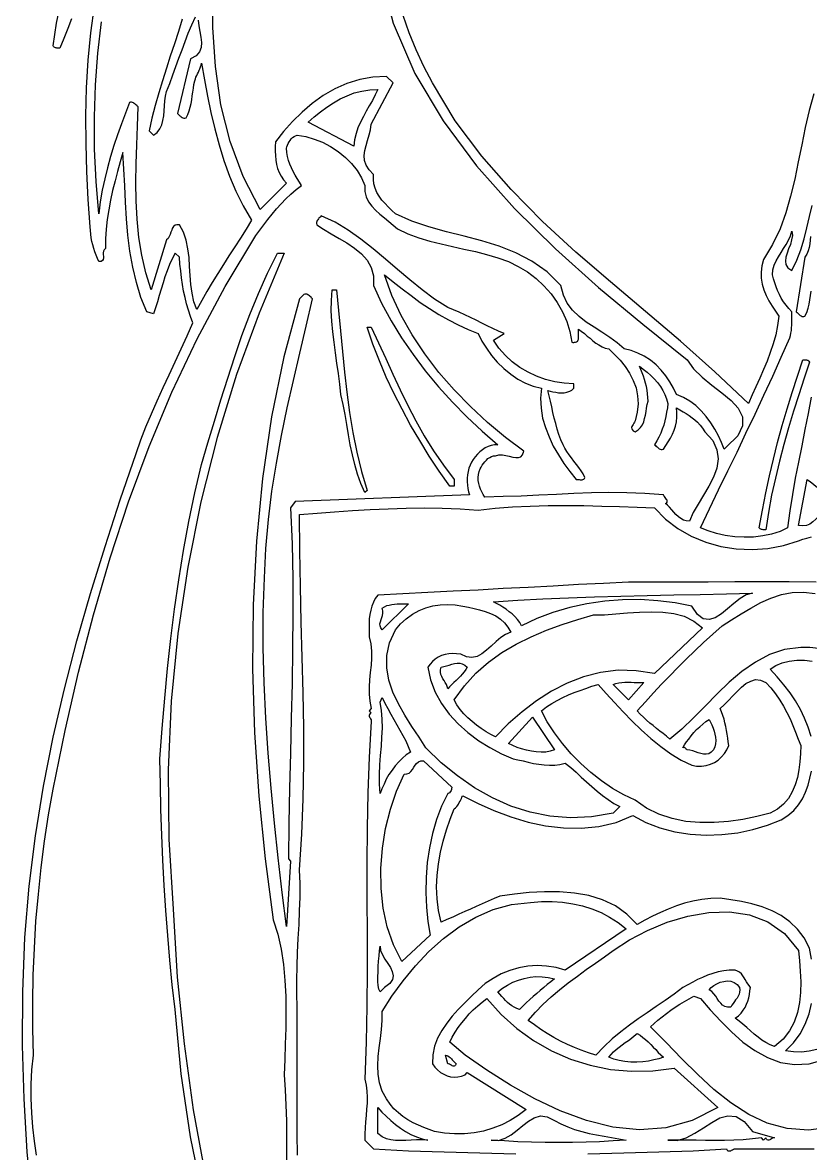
# Model space of a CAD drawing. Extents: x 0.1 to 15, y 0.1 to 19.2.
# Drawn here: x 0.1 to 5.05, y 8.44 to 15.54 of the extents above; entities that cross this region are included whole.
import ezdxf

# ---------------------------------------------------------------- set-up
doc = ezdxf.new("R2010")
doc.units = 0
doc.layers.add('1', color=7, linetype='Continuous')

msp = doc.modelspace()

# ---------------------------------------------------------------- linework, layer by layer
for points in [[(0.155, 8.119), (0.124, 8.447), (0.104, 8.779), (0.095, 9.114), (0.096, 9.452), (0.109, 9.794), (0.136, 10.116), (0.176, 10.433), (0.226, 10.744), (0.288, 11.053), (0.358, 11.357), (0.436, 11.657), (0.522, 11.955), (0.613, 12.25), (0.708, 12.543), (0.808, 12.835), (0.838, 12.92), (0.87, 13.003), (0.905, 13.085), (0.941, 13.167), (0.979, 13.249), (1.017, 13.33), (1.054, 13.411), (1.092, 13.493), (1.129, 13.575), (1.164, 13.657), (1.15, 13.696), (1.137, 13.735), (1.126, 13.775), (1.116, 13.815), (1.107, 13.856), (1.1, 13.898), (1.094, 13.94), (1.089, 13.982), (1.084, 14.024), (1.082, 14.068), (1.054, 14.095), (1.035, 14.059), (1.018, 14.022), (1.004, 13.984), (0.99, 13.946), (0.978, 13.907), (0.966, 13.868), (0.954, 13.828), (0.943, 13.789), (0.93, 13.75), (0.917, 13.712), (0.876, 13.726), (0.839, 13.816), (0.81, 13.91), (0.787, 14.007), (0.77, 14.107), (0.757, 14.208), (0.749, 14.31), (0.742, 14.414), (0.737, 14.517), (0.732, 14.622), (0.726, 14.726), (0.708, 14.667), (0.691, 14.608), (0.676, 14.548), (0.661, 14.488), (0.648, 14.428), (0.636, 14.367), (0.627, 14.305), (0.62, 14.244), (0.617, 14.184), (0.616, 14.123), (0.608, 14.116), (0.604, 14.107), (0.602, 14.096), (0.602, 14.085), (0.603, 14.074), (0.603, 14.064), (0.601, 14.054), (0.597, 14.047), (0.589, 14.042), (0.575, 14.041), (0.565, 14.061), (0.557, 14.082), (0.549, 14.102), (0.542, 14.124), (0.536, 14.146), (0.531, 14.168), (0.527, 14.19), (0.524, 14.214), (0.522, 14.237), (0.52, 14.26), (0.508, 14.432), (0.499, 14.607), (0.494, 14.781), (0.493, 14.958), (0.497, 15.132), (0.507, 15.307), (0.523, 15.478), (0.547, 15.647)], [(0.402, 15.567), (0.379, 15.505), (0.354, 15.444), (0.328, 15.383), (0.322, 15.383), (0.316, 15.383), (0.311, 15.383), (0.305, 15.384), (0.301, 15.385), (0.297, 15.386), (0.293, 15.389), (0.29, 15.392), (0.287, 15.397), (0.297, 15.469), (0.309, 15.539), (0.323, 15.608)], [(1.23, 8.153), (1.151, 8.541), (1.092, 8.937), (1.054, 9.342), (1.036, 9.496), (1.021, 9.651), (1.007, 9.807), (0.995, 9.964), (0.985, 10.12), (0.976, 10.279), (0.97, 10.437), (0.964, 10.597), (0.961, 10.756), (0.958, 10.917), (0.972, 11.107), (0.988, 11.297), (1.006, 11.485), (1.027, 11.672), (1.05, 11.857), (1.077, 12.042), (1.107, 12.226), (1.14, 12.408), (1.178, 12.588), (1.219, 12.767), (1.26, 12.902), (1.301, 13.038), (1.342, 13.173), (1.384, 13.309), (1.428, 13.444), (1.474, 13.577), (1.523, 13.709), (1.577, 13.84), (1.635, 13.969), (1.698, 14.095), (1.739, 14.095)], [(1.739, 14.095), (1.581, 13.718), (1.44, 13.332), (1.319, 12.936), (1.215, 12.532), (1.133, 12.121), (1.071, 11.703), (1.029, 11.278), (1.01, 10.848), (1.014, 10.412), (1.041, 9.972), (1.067, 9.545), (1.11, 9.125), (1.168, 8.71), (1.243, 8.303)], [(2.068, 13.863), (2.081, 13.733), (2.093, 13.605), (2.105, 13.476), (2.119, 13.347), (2.133, 13.22), (2.15, 13.093), (2.171, 12.968), (2.196, 12.844), (2.225, 12.722), (2.26, 12.602), (2.246, 12.589), (2.221, 12.646), (2.2, 12.705), (2.183, 12.766), (2.168, 12.827), (2.155, 12.89), (2.144, 12.953), (2.133, 13.017), (2.122, 13.08), (2.109, 13.142), (2.095, 13.205), (2.089, 13.271), (2.081, 13.337), (2.071, 13.402), (2.062, 13.468), (2.053, 13.534), (2.045, 13.6), (2.039, 13.666), (2.035, 13.731), (2.036, 13.797), (2.041, 13.863), (2.068, 13.863)], [(2.287, 13.63), (2.333, 13.531), (2.378, 13.432), (2.422, 13.333), (2.469, 13.235), (2.517, 13.137), (2.567, 13.041), (2.62, 12.946), (2.678, 12.852), (2.74, 12.761), (2.808, 12.671), (2.808, 12.63), (2.78, 12.63), (2.714, 12.724), (2.651, 12.819), (2.591, 12.916), (2.534, 13.013), (2.48, 13.113), (2.428, 13.214), (2.381, 13.315), (2.338, 13.418), (2.297, 13.523), (2.26, 13.63), (2.287, 13.63)], [(5.041, 13.41), (5.007, 13.308), (4.974, 13.204), (4.941, 13.101), (4.91, 12.997), (4.88, 12.892), (4.852, 12.787), (4.827, 12.681), (4.803, 12.574), (4.784, 12.465), (4.767, 12.356), (4.761, 12.356), (4.755, 12.356), (4.75, 12.356), (4.744, 12.357), (4.739, 12.357), (4.735, 12.359), (4.732, 12.362), (4.728, 12.365), (4.726, 12.369), (4.745, 12.478), (4.766, 12.587), (4.79, 12.694), (4.815, 12.8), (4.841, 12.905), (4.87, 13.011), (4.9, 13.115), (4.932, 13.219), (4.965, 13.321), (5, 13.424), (5.005, 13.424), (5.011, 13.424), (5.017, 13.424), (5.023, 13.423), (5.027, 13.422), (5.031, 13.421), (5.035, 13.418), (5.038, 13.415), (5.041, 13.41)]]:
    msp.add_lwpolyline(points)
at = {"layer": '1'}
for points in [[(2.336, 15.876), (2.425, 15.54), (2.561, 15.224), (2.738, 14.925), (2.948, 14.642), (3.186, 14.375), (3.444, 14.121), (3.716, 13.879), (3.994, 13.647), (4.273, 13.424), (4.313, 13.367), (4.367, 13.315), (4.428, 13.265), (4.491, 13.216), (4.548, 13.168), (4.594, 13.119), (4.62, 13.066), (4.621, 13.009), (4.59, 12.946), (4.52, 12.876), (4.506, 12.863), (4.488, 12.904), (4.469, 12.946), (4.446, 12.987), (4.421, 13.028), (4.392, 13.067), (4.361, 13.104), (4.327, 13.136), (4.29, 13.165), (4.249, 13.188), (4.205, 13.205), (4.186, 13.246), (4.164, 13.286), (4.138, 13.324), (4.108, 13.359), (4.077, 13.392), (4.041, 13.421), (4.003, 13.446), (3.963, 13.466), (3.921, 13.482), (3.876, 13.493), (3.833, 13.53), (3.786, 13.565), (3.737, 13.597), (3.687, 13.629), (3.638, 13.661), (3.593, 13.696), (3.552, 13.736), (3.518, 13.779), (3.494, 13.831), (3.479, 13.89), (3.392, 13.976), (3.297, 14.044), (3.196, 14.097), (3.09, 14.138), (2.982, 14.172), (2.871, 14.201), (2.76, 14.228), (2.649, 14.259), (2.541, 14.296), (2.438, 14.342), (2.416, 14.363), (2.393, 14.385), (2.373, 14.406), (2.354, 14.428), (2.337, 14.452), (2.322, 14.476), (2.311, 14.502), (2.303, 14.529), (2.3, 14.558), (2.301, 14.589), (2.273, 14.617), (2.255, 14.647), (2.245, 14.677), (2.243, 14.708), (2.247, 14.739), (2.254, 14.771), (2.263, 14.803), (2.273, 14.837), (2.281, 14.87), (2.287, 14.904), (2.424, 15.164), (2.383, 15.205), (2.297, 15.201), (2.214, 15.185), (2.134, 15.16), (2.058, 15.126), (1.985, 15.084), (1.916, 15.035), (1.852, 14.981), (1.791, 14.922), (1.736, 14.859), (1.684, 14.794), (1.683, 14.764), (1.683, 14.736), (1.684, 14.707), (1.687, 14.679), (1.691, 14.652), (1.698, 14.626), (1.708, 14.601), (1.72, 14.577), (1.735, 14.555), (1.753, 14.534), (1.589, 14.369), (1.481, 14.575), (1.399, 14.795), (1.342, 15.026), (1.307, 15.267), (1.291, 15.512), (1.292, 15.761)], [(1.099, 15.565), (1.074, 15.488), (1.049, 15.41), (1.023, 15.333), (0.999, 15.256), (0.974, 15.178), (0.951, 15.101), (0.928, 15.022), (0.908, 14.943), (0.89, 14.863), (0.917, 14.835), (0.94, 14.853), (0.958, 14.875), (0.97, 14.901), (0.977, 14.928), (0.982, 14.958), (0.984, 14.988), (0.987, 15.02), (0.989, 15.051), (0.993, 15.081), (1, 15.109), (1.02, 15.161), (1.039, 15.214), (1.059, 15.267), (1.077, 15.319), (1.097, 15.372), (1.117, 15.424), (1.136, 15.476), (1.158, 15.528), (1.181, 15.579)], [(5.068, 15.095), (5.039, 14.99), (5.015, 14.883), (4.993, 14.775), (4.971, 14.667), (4.949, 14.559), (4.923, 14.452), (4.892, 14.348), (4.856, 14.246), (4.809, 14.148), (4.753, 14.054), (4.742, 14.014), (4.737, 13.975), (4.738, 13.937), (4.744, 13.899), (4.755, 13.863), (4.769, 13.828), (4.786, 13.794), (4.806, 13.761), (4.827, 13.729), (4.849, 13.698), (4.841, 13.639), (4.829, 13.581), (4.814, 13.524), (4.795, 13.47), (4.775, 13.415), (4.753, 13.362), (4.729, 13.309), (4.705, 13.255), (4.681, 13.203), (4.657, 13.15), (4.447, 13.348), (4.23, 13.54), (4.01, 13.727), (3.79, 13.913), (3.573, 14.101), (3.364, 14.294), (3.166, 14.494), (2.982, 14.703), (2.815, 14.926), (2.671, 15.164), (2.617, 15.267), (2.569, 15.371), (2.525, 15.478), (2.488, 15.587)], [(1.198, 15.559), (1.203, 15.523), (1.21, 15.487), (1.216, 15.452), (1.22, 15.418), (1.217, 15.387), (1.207, 15.359), (1.185, 15.334), (1.15, 15.315), (1.068, 14.972), (1.073, 14.968), (1.077, 14.963), (1.083, 14.958), (1.087, 14.954), (1.092, 14.95), (1.097, 14.946), (1.103, 14.944), (1.109, 14.943), (1.115, 14.943), (1.123, 14.945), (1.133, 14.966), (1.142, 14.988), (1.148, 15.011), (1.154, 15.035), (1.158, 15.058), (1.161, 15.082), (1.165, 15.106), (1.169, 15.13), (1.172, 15.154), (1.178, 15.178), (1.181, 15.189), (1.184, 15.2), (1.19, 15.211), (1.195, 15.221), (1.2, 15.232), (1.205, 15.243), (1.209, 15.253), (1.214, 15.264), (1.217, 15.275), (1.219, 15.287), (1.238, 15.184), (1.258, 15.08), (1.279, 14.977), (1.303, 14.875), (1.33, 14.774), (1.36, 14.676), (1.395, 14.578), (1.435, 14.483), (1.481, 14.391), (1.534, 14.301), (1.5, 14.245), (1.464, 14.189), (1.428, 14.133), (1.392, 14.078), (1.357, 14.023), (1.322, 13.966), (1.287, 13.91), (1.254, 13.854), (1.222, 13.797), (1.191, 13.739), (1.172, 13.789), (1.16, 13.842), (1.152, 13.897), (1.148, 13.953), (1.144, 14.01), (1.141, 14.066), (1.134, 14.121), (1.124, 14.175), (1.107, 14.226), (1.082, 14.273), (1.065, 14.273), (1.053, 14.269), (1.043, 14.261), (1.036, 14.25), (1.032, 14.238), (1.027, 14.225), (1.023, 14.212), (1.017, 14.198), (1.01, 14.187), (1, 14.178), (0.904, 13.863), (0.869, 13.971), (0.844, 14.081), (0.826, 14.193), (0.815, 14.307), (0.809, 14.422), (0.807, 14.538), (0.809, 14.655), (0.812, 14.774), (0.817, 14.893), (0.821, 15.013), (0.816, 15.017), (0.812, 15.023), (0.807, 15.027), (0.803, 15.031), (0.797, 15.035), (0.792, 15.039), (0.786, 15.041), (0.78, 15.042), (0.774, 15.042), (0.767, 15.041), (0.741, 14.973), (0.716, 14.906), (0.692, 14.838), (0.669, 14.77), (0.648, 14.701), (0.628, 14.631), (0.611, 14.561), (0.595, 14.489), (0.583, 14.416), (0.575, 14.342), (0.558, 14.545), (0.547, 14.748), (0.547, 14.95), (0.553, 15.152), (0.567, 15.351), (0.59, 15.548)], [(2.328, 15.123), (2.312, 15.088), (2.294, 15.053), (2.274, 15.019), (2.255, 14.986), (2.237, 14.952), (2.219, 14.917), (2.203, 14.881), (2.191, 14.845), (2.182, 14.807), (2.178, 14.767), (1.89, 14.917), (1.928, 14.951), (1.968, 14.982), (2.008, 15.011), (2.049, 15.039), (2.091, 15.063), (2.135, 15.083), (2.18, 15.101), (2.227, 15.113), (2.277, 15.12), (2.328, 15.123)], [(0.182, 8.426), (0.17, 8.514), (0.16, 8.602), (0.154, 8.692), (0.149, 8.782), (0.149, 8.872), (0.154, 8.963), (0.164, 9.054), (0.16, 9.22), (0.159, 9.388), (0.162, 9.557), (0.169, 9.726), (0.179, 9.896), (0.194, 10.065), (0.211, 10.234), (0.233, 10.4), (0.258, 10.565), (0.287, 10.726), (0.363, 11.095), (0.447, 11.46), (0.541, 11.822), (0.646, 12.18), (0.761, 12.532), (0.891, 12.88), (1.034, 13.221), (1.193, 13.556), (1.368, 13.884), (1.561, 14.205), (1.586, 14.238), (1.611, 14.273), (1.637, 14.306), (1.664, 14.339), (1.692, 14.373), (1.72, 14.404), (1.75, 14.435), (1.782, 14.465), (1.815, 14.494), (1.849, 14.52), (1.835, 14.541), (1.821, 14.563), (1.809, 14.585), (1.796, 14.607), (1.785, 14.63), (1.774, 14.653), (1.766, 14.677), (1.76, 14.701), (1.755, 14.726), (1.753, 14.753), (1.756, 14.763), (1.76, 14.773), (1.765, 14.784), (1.771, 14.793), (1.777, 14.803), (1.784, 14.812), (1.792, 14.82), (1.801, 14.827), (1.811, 14.832), (1.821, 14.835), (1.875, 14.827), (1.928, 14.811), (1.981, 14.791), (2.031, 14.764), (2.079, 14.732), (2.124, 14.696), (2.163, 14.657), (2.197, 14.614), (2.226, 14.568), (2.246, 14.52)], [(2.246, 14.52), (2.247, 14.482), (2.255, 14.447), (2.27, 14.417), (2.29, 14.389), (2.314, 14.364), (2.34, 14.34), (2.369, 14.317), (2.398, 14.294), (2.425, 14.271), (2.452, 14.246), (2.517, 14.216), (2.585, 14.191), (2.655, 14.17), (2.726, 14.152), (2.797, 14.136), (2.869, 14.12), (2.941, 14.104), (3.012, 14.086), (3.082, 14.065), (3.15, 14.041), (3.211, 14.011), (3.269, 13.976), (3.323, 13.934), (3.372, 13.888), (3.417, 13.839), (3.456, 13.784), (3.489, 13.726), (3.516, 13.665), (3.535, 13.601), (3.547, 13.534), (3.553, 13.533), (3.559, 13.533), (3.565, 13.534), (3.571, 13.535), (3.577, 13.537), (3.582, 13.541), (3.585, 13.544), (3.588, 13.549), (3.589, 13.554), (3.589, 13.561), (3.589, 13.616), (3.607, 13.603), (3.626, 13.589), (3.644, 13.573), (3.662, 13.559), (3.68, 13.543), (3.698, 13.529), (3.718, 13.517), (3.738, 13.506), (3.758, 13.498), (3.78, 13.493), (3.816, 13.458), (3.851, 13.421), (3.882, 13.381), (3.91, 13.339), (3.934, 13.294), (3.951, 13.247), (3.961, 13.198), (3.964, 13.148), (3.959, 13.095), (3.945, 13.041), (3.941, 13.033), (3.937, 13.025), (3.933, 13.018), (3.928, 13.011), (3.925, 13.005), (3.923, 12.998), (3.924, 12.991), (3.927, 12.985), (3.934, 12.978), (3.945, 12.972), (3.964, 12.984), (3.979, 12.999), (3.991, 13.016), (4, 13.035), (4.005, 13.055), (4.011, 13.077), (4.014, 13.099), (4.017, 13.121), (4.022, 13.143), (4.027, 13.164), (4.025, 13.188), (4.023, 13.211), (4.02, 13.233), (4.016, 13.256), (4.01, 13.278), (4.004, 13.3), (3.997, 13.321), (3.989, 13.342), (3.981, 13.363), (3.972, 13.383), (3.996, 13.365), (4.02, 13.346), (4.043, 13.326), (4.065, 13.304), (4.085, 13.281), (4.104, 13.257), (4.12, 13.232), (4.133, 13.206), (4.143, 13.178), (4.15, 13.15), (4.148, 13.122), (4.143, 13.094), (4.138, 13.067), (4.132, 13.04), (4.125, 13.013), (4.116, 12.988), (4.106, 12.963), (4.095, 12.938), (4.082, 12.914), (4.068, 12.89), (4.073, 12.886), (4.077, 12.88), (4.083, 12.876), (4.087, 12.872), (4.092, 12.868), (4.097, 12.864), (4.103, 12.862), (4.109, 12.861), (4.115, 12.861), (4.123, 12.863), (4.139, 12.885), (4.154, 12.908), (4.168, 12.932), (4.181, 12.956), (4.191, 12.982), (4.199, 13.007), (4.205, 13.035), (4.208, 13.063), (4.208, 13.092), (4.205, 13.123), (4.226, 13.11), (4.247, 13.098), (4.267, 13.086), (4.286, 13.073), (4.304, 13.06), (4.321, 13.047), (4.338, 13.031), (4.354, 13.014), (4.369, 12.994), (4.383, 12.972), (4.433, 12.916), (4.459, 12.859), (4.467, 12.802), (4.458, 12.744), (4.438, 12.687), (4.409, 12.63), (4.375, 12.573), (4.342, 12.517), (4.311, 12.464), (4.287, 12.41), (4.267, 12.411), (4.25, 12.416), (4.232, 12.426), (4.217, 12.438), (4.202, 12.452), (4.188, 12.467), (4.175, 12.482), (4.161, 12.497), (4.149, 12.51), (4.136, 12.52), (4.142, 12.524), (4.146, 12.529), (4.147, 12.535), (4.146, 12.541), (4.143, 12.547), (4.139, 12.553), (4.135, 12.559), (4.13, 12.565), (4.126, 12.57), (4.123, 12.575), (4.007, 12.583), (3.893, 12.588), (3.781, 12.589), (3.671, 12.587), (3.561, 12.583), (3.452, 12.578), (3.341, 12.573), (3.229, 12.568), (3.115, 12.564), (3, 12.561), (2.99, 12.577), (2.982, 12.594), (2.974, 12.611), (2.967, 12.629), (2.963, 12.647), (2.959, 12.666), (2.958, 12.684), (2.96, 12.703), (2.964, 12.721), (2.972, 12.739), (2.978, 12.75), (2.984, 12.761), (2.992, 12.772), (3, 12.783), (3.01, 12.793), (3.02, 12.803), (3.031, 12.81), (3.043, 12.816), (3.055, 12.82), (3.068, 12.821), (3.089, 12.827), (3.111, 12.827), (3.133, 12.823), (3.154, 12.818), (3.176, 12.812), (3.195, 12.809), (3.213, 12.809), (3.227, 12.814), (3.238, 12.827), (3.246, 12.849), (3.13, 12.936), (3.018, 13.03), (2.91, 13.13), (2.808, 13.236), (2.712, 13.345), (2.624, 13.461), (2.544, 13.58), (2.474, 13.702), (2.416, 13.829), (2.369, 13.958), (2.425, 13.913), (2.481, 13.869), (2.537, 13.827), (2.595, 13.785), (2.653, 13.746), (2.712, 13.709), (2.772, 13.675), (2.833, 13.643), (2.895, 13.614), (2.958, 13.589), (2.982, 13.542), (3.01, 13.497), (3.042, 13.452), (3.079, 13.41), (3.119, 13.37), (3.163, 13.334), (3.208, 13.303), (3.256, 13.278), (3.305, 13.258), (3.356, 13.246), (3.351, 13.182), (3.354, 13.119), (3.364, 13.057), (3.381, 12.998), (3.404, 12.939), (3.431, 12.882), (3.463, 12.827), (3.498, 12.773), (3.535, 12.721), (3.575, 12.671), (3.581, 12.672), (3.587, 12.672), (3.593, 12.671), (3.599, 12.67), (3.606, 12.67), (3.612, 12.67), (3.617, 12.672), (3.622, 12.674), (3.626, 12.678), (3.63, 12.684), (3.619, 12.707), (3.607, 12.727), (3.592, 12.748), (3.577, 12.767), (3.561, 12.787), (3.546, 12.807), (3.53, 12.827), (3.516, 12.847), (3.503, 12.868), (3.493, 12.89), (3.478, 12.922), (3.465, 12.955), (3.455, 12.989), (3.446, 13.023), (3.437, 13.058), (3.429, 13.093), (3.422, 13.128), (3.414, 13.163), (3.405, 13.198), (3.397, 13.232), (3.411, 13.227), (3.428, 13.223), (3.446, 13.22), (3.464, 13.217), (3.482, 13.216), (3.5, 13.217), (3.517, 13.22), (3.534, 13.226), (3.548, 13.234), (3.561, 13.246), (3.561, 13.273), (3.5, 13.278), (3.44, 13.286), (3.381, 13.301), (3.326, 13.321), (3.272, 13.346), (3.221, 13.376), (3.173, 13.411), (3.13, 13.452), (3.089, 13.497), (3.054, 13.547), (3.123, 13.589), (3.087, 13.604), (3.051, 13.62), (3.016, 13.637), (2.981, 13.654), (2.946, 13.672), (2.91, 13.69), (2.875, 13.707), (2.839, 13.723), (2.803, 13.738), (2.767, 13.753), (2.685, 13.805), (2.606, 13.864), (2.529, 13.927), (2.452, 13.992), (2.376, 14.057), (2.299, 14.121), (2.221, 14.182), (2.142, 14.238), (2.059, 14.288), (1.972, 14.328), (1.968, 14.323), (1.963, 14.319), (1.958, 14.314), (1.954, 14.309), (1.95, 14.304), (1.946, 14.299), (1.944, 14.293), (1.943, 14.287), (1.943, 14.281), (1.945, 14.273), (1.987, 14.244), (2.034, 14.215), (2.084, 14.187), (2.134, 14.158), (2.182, 14.126), (2.225, 14.09), (2.261, 14.051), (2.287, 14.005), (2.301, 13.952), (2.301, 13.89), (2.352, 13.779), (2.411, 13.669), (2.477, 13.561), (2.549, 13.457), (2.626, 13.354), (2.709, 13.255), (2.797, 13.158), (2.888, 13.065), (2.983, 12.976), (3.082, 12.89), (3.061, 12.889), (3.041, 12.886), (3.021, 12.879), (3.003, 12.87), (2.986, 12.858), (2.97, 12.845), (2.954, 12.831), (2.94, 12.815), (2.928, 12.797), (2.917, 12.78), (2.908, 12.762), (2.901, 12.744), (2.895, 12.723), (2.892, 12.702), (2.89, 12.68), (2.889, 12.658), (2.891, 12.636), (2.893, 12.615), (2.898, 12.595), (2.904, 12.575), (1.808, 12.534), (1.78, 12.493), (1.789, 12.268), (1.793, 12.047), (1.794, 11.827), (1.792, 11.608), (1.789, 11.39), (1.784, 11.172), (1.779, 10.953), (1.773, 10.733), (1.769, 10.511), (1.767, 10.287), (1.78, 10.273), (1.753, 9.863), (1.727, 10.077), (1.702, 10.294), (1.678, 10.512), (1.657, 10.732), (1.638, 10.952), (1.624, 11.172), (1.613, 11.393), (1.607, 11.614), (1.608, 11.835), (1.616, 12.054), (1.624, 12.238), (1.64, 12.42), (1.662, 12.599), (1.69, 12.774), (1.723, 12.949), (1.759, 13.122), (1.797, 13.294), (1.838, 13.465), (1.878, 13.636), (1.917, 13.808), (1.912, 13.812), (1.908, 13.817), (1.903, 13.821), (1.898, 13.826), (1.893, 13.83), (1.888, 13.833), (1.882, 13.836), (1.876, 13.837), (1.87, 13.837), (1.863, 13.835), (1.835, 13.808), (1.738, 13.443), (1.66, 13.066), (1.603, 12.678), (1.565, 12.284), (1.545, 11.884), (1.541, 11.482), (1.553, 11.081), (1.579, 10.682), (1.619, 10.289), (1.671, 9.904), (1.7, 9.814), (1.72, 9.72), (1.736, 9.624), (1.744, 9.524), (1.75, 9.424), (1.75, 9.324), (1.749, 9.223), (1.746, 9.124), (1.743, 9.026), (1.739, 8.931), (1.746, 8.837), (1.75, 8.74), (1.753, 8.642), (1.753, 8.544), (1.753, 8.446), (1.753, 8.347)], [(5.052, 13.189), (5.034, 13.086), (5.013, 12.985), (4.993, 12.883), (4.972, 12.781), (4.952, 12.68), (4.934, 12.577), (4.917, 12.474), (4.904, 12.369), (4.856, 12.346), (4.803, 12.329), (4.748, 12.317), (4.69, 12.31), (4.63, 12.309), (4.571, 12.312), (4.512, 12.32), (4.457, 12.332), (4.404, 12.349), (4.356, 12.369), (4.413, 12.488), (4.47, 12.607), (4.528, 12.726), (4.586, 12.844), (4.642, 12.963), (4.699, 13.082), (4.755, 13.201), (4.81, 13.321), (4.864, 13.44), (4.917, 13.561), (4.922, 13.577), (4.925, 13.592), (4.928, 13.608), (4.929, 13.625), (4.93, 13.641), (4.931, 13.658), (4.931, 13.674), (4.931, 13.691), (4.931, 13.708), (4.931, 13.726), (4.911, 13.746), (4.894, 13.767), (4.878, 13.789), (4.864, 13.812), (4.852, 13.835), (4.841, 13.859), (4.832, 13.883), (4.823, 13.908), (4.815, 13.933), (4.808, 13.958), (4.811, 13.989), (4.82, 14.018), (4.832, 14.046), (4.846, 14.072), (4.863, 14.098), (4.879, 14.124), (4.895, 14.149), (4.91, 14.176), (4.922, 14.203), (4.931, 14.232), (4.934, 14.205), (4.929, 14.177), (4.921, 14.148), (4.91, 14.121), (4.9, 14.094), (4.892, 14.068), (4.89, 14.044), (4.893, 14.022), (4.906, 14.002), (4.931, 13.986), (4.962, 14.05), (4.987, 14.116), (5.007, 14.184), (5.024, 14.254), (5.041, 14.324), (5.058, 14.393)], [(5.048, 14.198), (5.046, 14.175), (5.043, 14.152), (5.039, 14.13), (5.033, 14.108), (5.025, 14.088), (5.013, 14.068), (4.958, 13.726), (4.964, 13.721), (4.968, 13.716), (4.973, 13.712), (4.977, 13.708), (4.982, 13.703), (4.988, 13.7), (4.994, 13.697), (5, 13.696), (5.005, 13.696), (5.013, 13.698), (5.024, 13.722), (5.033, 13.748), (5.039, 13.774), (5.044, 13.801), (5.047, 13.828), (5.051, 13.856)], [(5.178, 12.493), (5.155, 12.485), (5.136, 12.473), (5.117, 12.457), (5.099, 12.44), (5.082, 12.422), (5.063, 12.406), (5.043, 12.392), (5.023, 12.383), (4.999, 12.38), (4.972, 12.383), (5.027, 12.671), (5.047, 12.658), (5.066, 12.643), (5.084, 12.628), (5.101, 12.61), (5.115, 12.592), (5.13, 12.572), (5.142, 12.553), (5.155, 12.532), (5.166, 12.512), (5.178, 12.493)], [(1.822, 8.425), (1.821, 8.559), (1.821, 8.694), (1.821, 8.828), (1.821, 8.963), (1.821, 9.095), (1.821, 9.226), (1.821, 9.356), (1.818, 9.44), (1.818, 9.526), (1.821, 9.613), (1.824, 9.7), (1.828, 9.787), (1.833, 9.875), (1.836, 9.962), (1.839, 10.048), (1.839, 10.134), (1.835, 10.219), (1.85, 10.444), (1.859, 10.666), (1.863, 10.889), (1.862, 11.111), (1.858, 11.332), (1.853, 11.553), (1.847, 11.776), (1.841, 12), (1.837, 12.225), (1.835, 12.452), (1.946, 12.46), (2.056, 12.469), (2.168, 12.476), (2.28, 12.483), (2.393, 12.488), (2.506, 12.492), (2.62, 12.493), (2.733, 12.491), (2.846, 12.487), (2.958, 12.479), (3.065, 12.491), (3.174, 12.5), (3.285, 12.505), (3.398, 12.508), (3.51, 12.509), (3.623, 12.508), (3.736, 12.505), (3.848, 12.502), (3.958, 12.498), (4.068, 12.493), (4.136, 12.422), (4.214, 12.363), (4.298, 12.315), (4.389, 12.277), (4.483, 12.251), (4.581, 12.236), (4.68, 12.232), (4.779, 12.239), (4.877, 12.258), (4.972, 12.287), (4.999, 12.296), (5.025, 12.303), (5.053, 12.312)], [(5.083, 12.026), (4.913, 12.028), (4.743, 12.028), (4.572, 12.028), (4.404, 12.027), (4.235, 12.026), (4.068, 12.026), (3.904, 12.027), (3.746, 12.018), (3.589, 12.011), (3.431, 12.002), (3.273, 11.994), (3.116, 11.986), (2.958, 11.977), (2.801, 11.97), (2.643, 11.961), (2.486, 11.953), (2.328, 11.945), (2.312, 11.923), (2.3, 11.9), (2.29, 11.876), (2.283, 11.851), (2.278, 11.824), (2.274, 11.797), (2.273, 11.769), (2.273, 11.741), (2.273, 11.713), (2.273, 11.684), (2.284, 11.639), (2.288, 11.594), (2.288, 11.549), (2.285, 11.504), (2.28, 11.458), (2.276, 11.413), (2.273, 11.368), (2.273, 11.323), (2.277, 11.278), (2.287, 11.232), (2.273, 11.219), (2.287, 11.205), (2.279, 11.201), (2.275, 11.196), (2.273, 11.19), (2.273, 11.185), (2.276, 11.179), (2.279, 11.174), (2.282, 11.168), (2.285, 11.162), (2.287, 11.156), (2.287, 11.15), (2.273, 10.926), (2.265, 10.703), (2.261, 10.481), (2.259, 10.259), (2.259, 10.036), (2.26, 9.814), (2.26, 9.589), (2.258, 9.363), (2.254, 9.135), (2.246, 8.904), (2.254, 8.866), (2.258, 8.828), (2.26, 8.791), (2.26, 8.752), (2.257, 8.714), (2.255, 8.675), (2.251, 8.636), (2.248, 8.598), (2.246, 8.559), (2.246, 8.52), (2.301, 8.465), (2.52, 8.454), (2.744, 8.446), (2.969, 8.44), (3.196, 8.435)], [(4.684, 11.958), (4.644, 11.946), (4.605, 11.923), (4.565, 11.892), (4.526, 11.858), (4.488, 11.827), (4.449, 11.803), (4.411, 11.791), (4.374, 11.797), (4.337, 11.823), (4.301, 11.876), (4.196, 11.897), (4.089, 11.91), (3.978, 11.917), (3.866, 11.916), (3.754, 11.907), (3.642, 11.891), (3.534, 11.868), (3.428, 11.837), (3.327, 11.798), (3.232, 11.753), (3.22, 11.773), (3.205, 11.792), (3.19, 11.81), (3.172, 11.827), (3.154, 11.841), (3.134, 11.856), (3.114, 11.869), (3.094, 11.881), (3.074, 11.892), (3.054, 11.904), (3.208, 11.914), (3.366, 11.922), (3.527, 11.929), (3.69, 11.934), (3.856, 11.939), (4.022, 11.942), (4.188, 11.946), (4.355, 11.95), (4.52, 11.953), (4.684, 11.958)], [(5.098, 11.609), (5.043, 11.617), (4.986, 11.616), (4.884, 11.603), (4.79, 11.571), (4.701, 11.524), (4.617, 11.465), (4.537, 11.398), (4.46, 11.324), (4.386, 11.248), (4.312, 11.173), (4.238, 11.103), (4.164, 11.041), (4.143, 11.058), (4.122, 11.075), (4.101, 11.091), (4.08, 11.107), (4.059, 11.125), (4.038, 11.141), (4.017, 11.159), (3.997, 11.178), (3.977, 11.197), (3.958, 11.219), (4.01, 11.275), (4.061, 11.331), (4.112, 11.385), (4.163, 11.438), (4.214, 11.49), (4.267, 11.542), (4.321, 11.595), (4.376, 11.647), (4.434, 11.699), (4.493, 11.753), (4.551, 11.79), (4.611, 11.828), (4.672, 11.864), (4.735, 11.898), (4.799, 11.927), (4.865, 11.949), (4.933, 11.962), (5.003, 11.964), (5.076, 11.955)], [(2.356, 11.726), (2.346, 11.739), (2.342, 11.752), (2.341, 11.765), (2.344, 11.778), (2.348, 11.791), (2.353, 11.804), (2.357, 11.818), (2.36, 11.832), (2.36, 11.847), (2.356, 11.863), (2.369, 11.872), (2.384, 11.879), (2.4, 11.883), (2.416, 11.886), (2.433, 11.889), (2.45, 11.89), (2.467, 11.89), (2.485, 11.89), (2.503, 11.89), (2.52, 11.89), (2.356, 11.726)], [(3.164, 11.712), (3.131, 11.698), (3.101, 11.678), (3.071, 11.653), (3.041, 11.625), (3.011, 11.599), (2.982, 11.577), (2.952, 11.56), (2.919, 11.553), (2.886, 11.557), (2.849, 11.575), (2.823, 11.577), (2.798, 11.578), (2.774, 11.576), (2.751, 11.571), (2.729, 11.565), (2.708, 11.555), (2.689, 11.543), (2.672, 11.529), (2.656, 11.512), (2.643, 11.493), (2.66, 11.412), (2.689, 11.336), (2.728, 11.265), (2.777, 11.198), (2.833, 11.136), (2.894, 11.081), (2.962, 11.03), (3.032, 10.987), (3.105, 10.948), (3.178, 10.917), (3.209, 10.91), (3.241, 10.903), (3.273, 10.895), (3.306, 10.888), (3.339, 10.882), (3.373, 10.878), (3.406, 10.876), (3.44, 10.877), (3.473, 10.881), (3.506, 10.89), (3.541, 10.862), (3.574, 10.833), (3.607, 10.802), (3.64, 10.772), (3.673, 10.742), (3.707, 10.713), (3.741, 10.685), (3.776, 10.66), (3.812, 10.636), (3.849, 10.616), (3.808, 10.575), (3.672, 10.552), (3.539, 10.546), (3.41, 10.556), (3.285, 10.581), (3.165, 10.619), (3.048, 10.671), (2.936, 10.734), (2.829, 10.809), (2.726, 10.892), (2.63, 10.986), (2.587, 11.052), (2.541, 11.12), (2.498, 11.19), (2.458, 11.261), (2.423, 11.335), (2.398, 11.41), (2.384, 11.488), (2.384, 11.565), (2.401, 11.645), (2.438, 11.726), (2.471, 11.764), (2.507, 11.797), (2.546, 11.825), (2.587, 11.848), (2.63, 11.865), (2.674, 11.877), (2.72, 11.885), (2.767, 11.886), (2.815, 11.884), (2.863, 11.876), (2.897, 11.869), (2.933, 11.861), (2.968, 11.852), (3.003, 11.842), (3.036, 11.829), (3.069, 11.814), (3.098, 11.795), (3.124, 11.772), (3.146, 11.744), (3.164, 11.712)], [(4.369, 11.739), (4.068, 11.452), (3.952, 11.47), (3.839, 11.473), (3.728, 11.459), (3.621, 11.432), (3.518, 11.392), (3.42, 11.341), (3.325, 11.28), (3.235, 11.211), (3.148, 11.136), (3.068, 11.054), (3.038, 11.07), (3.008, 11.087), (2.978, 11.107), (2.949, 11.127), (2.92, 11.15), (2.893, 11.174), (2.868, 11.2), (2.845, 11.227), (2.825, 11.256), (2.808, 11.287), (2.872, 11.375), (2.944, 11.454), (3.023, 11.523), (3.108, 11.584), (3.198, 11.637), (3.291, 11.684), (3.388, 11.725), (3.486, 11.761), (3.585, 11.793), (3.684, 11.821), (3.753, 11.822), (3.824, 11.827), (3.898, 11.833), (3.972, 11.839), (4.046, 11.841), (4.119, 11.839), (4.188, 11.83), (4.254, 11.812), (4.315, 11.782), (4.369, 11.739)], [(2.89, 11.493), (2.881, 11.477), (2.871, 11.463), (2.859, 11.449), (2.847, 11.435), (2.833, 11.422), (2.82, 11.409), (2.806, 11.396), (2.792, 11.382), (2.779, 11.369), (2.767, 11.356), (2.764, 11.37), (2.759, 11.383), (2.752, 11.396), (2.744, 11.408), (2.737, 11.42), (2.73, 11.433), (2.724, 11.446), (2.721, 11.46), (2.721, 11.476), (2.726, 11.493), (2.742, 11.496), (2.759, 11.5), (2.776, 11.505), (2.793, 11.511), (2.81, 11.515), (2.827, 11.517), (2.843, 11.517), (2.859, 11.513), (2.875, 11.505), (2.89, 11.493)], [(5.051, 11.056), (5.034, 11.115), (5.011, 11.172), (4.985, 11.227), (4.954, 11.28), (4.919, 11.332), (4.88, 11.382), (4.839, 11.431), (4.794, 11.479), (4.829, 11.503), (4.869, 11.52), (4.914, 11.531), (4.961, 11.536), (5.01, 11.536), (5.059, 11.531)], [(4.986, 11), (4.984, 10.949), (4.981, 10.898), (4.975, 10.848), (4.965, 10.799), (4.952, 10.753), (4.933, 10.708), (4.909, 10.668), (4.878, 10.632), (4.84, 10.601), (4.794, 10.575), (4.71, 10.553), (4.623, 10.536), (4.533, 10.523), (4.443, 10.516), (4.353, 10.516), (4.265, 10.523), (4.178, 10.541), (4.095, 10.568), (4.017, 10.606), (3.945, 10.657), (3.874, 10.69), (3.803, 10.731), (3.734, 10.778), (3.667, 10.83), (3.604, 10.887), (3.544, 10.948), (3.488, 11.013), (3.438, 11.08), (3.393, 11.149), (3.356, 11.219), (3.388, 11.243), (3.422, 11.264), (3.456, 11.284), (3.491, 11.302), (3.527, 11.318), (3.563, 11.333), (3.6, 11.346), (3.636, 11.359), (3.674, 11.372), (3.712, 11.383), (3.763, 11.327), (3.815, 11.27), (3.87, 11.212), (3.926, 11.154), (3.984, 11.098), (4.044, 11.044), (4.106, 10.994), (4.169, 10.948), (4.234, 10.909), (4.301, 10.876), (4.332, 10.871), (4.363, 10.87), (4.392, 10.874), (4.419, 10.882), (4.445, 10.893), (4.468, 10.909), (4.489, 10.928), (4.507, 10.949), (4.522, 10.973), (4.534, 11), (4.53, 11.023), (4.527, 11.047), (4.523, 11.071), (4.519, 11.095), (4.515, 11.119), (4.51, 11.143), (4.505, 11.166), (4.497, 11.189), (4.489, 11.211), (4.479, 11.232), (4.505, 11.255), (4.532, 11.283), (4.559, 11.312), (4.586, 11.34), (4.614, 11.367), (4.642, 11.39), (4.672, 11.405), (4.702, 11.414), (4.733, 11.411), (4.767, 11.397), (4.799, 11.362), (4.828, 11.325), (4.854, 11.286), (4.878, 11.248), (4.899, 11.208), (4.919, 11.167), (4.937, 11.125), (4.954, 11.084), (4.97, 11.041), (4.986, 11)], [(3.904, 11.287), (3.808, 11.383), (3.825, 11.389), (3.843, 11.393), (3.862, 11.396), (3.88, 11.398), (3.9, 11.398), (3.92, 11.398), (3.94, 11.397), (3.96, 11.396), (3.98, 11.396), (4, 11.397), (3.904, 11.287)], [(2.534, 10.958), (2.507, 10.941), (2.482, 10.921), (2.459, 10.898), (2.437, 10.873), (2.417, 10.846), (2.398, 10.817), (2.381, 10.788), (2.367, 10.758), (2.353, 10.728), (2.342, 10.698), (2.338, 10.758), (2.338, 10.818), (2.34, 10.878), (2.345, 10.937), (2.35, 10.995), (2.354, 11.053), (2.357, 11.11), (2.356, 11.166), (2.351, 11.22), (2.342, 11.273), (2.356, 11.301), (2.372, 11.266), (2.39, 11.232), (2.409, 11.198), (2.428, 11.164), (2.447, 11.13), (2.466, 11.097), (2.485, 11.063), (2.503, 11.029), (2.519, 10.994), (2.534, 10.958)], [(3.438, 10.972), (3.411, 10.964), (3.383, 10.959), (3.354, 10.958), (3.323, 10.96), (3.293, 10.964), (3.262, 10.97), (3.232, 10.979), (3.204, 10.988), (3.176, 11), (3.15, 11.013), (3.301, 11.178), (3.438, 10.972)], [(4.438, 10.972), (4.423, 10.958), (4.408, 10.948), (4.392, 10.945), (4.376, 10.946), (4.359, 10.949), (4.342, 10.954), (4.324, 10.96), (4.307, 10.966), (4.29, 10.97), (4.273, 10.972), (4.271, 10.975), (4.267, 10.978), (4.265, 10.981), (4.261, 10.983), (4.258, 10.986), (4.255, 10.987), (4.25, 10.987), (4.246, 10.986), (4.256, 11.004), (4.268, 11.023), (4.282, 11.041), (4.297, 11.061), (4.315, 11.081), (4.332, 11.1), (4.351, 11.118), (4.37, 11.135), (4.39, 11.15), (4.41, 11.164), (4.419, 11.147), (4.428, 11.129), (4.435, 11.11), (4.442, 11.091), (4.447, 11.071), (4.451, 11.052), (4.452, 11.031), (4.45, 11.011), (4.446, 10.992), (4.438, 10.972)], [(2.794, 10.739), (2.793, 10.734), (2.791, 10.729), (2.79, 10.723), (2.788, 10.718), (2.785, 10.712), (2.783, 10.708), (2.779, 10.703), (2.775, 10.701), (2.771, 10.699), (2.767, 10.698), (2.728, 10.619), (2.696, 10.535), (2.672, 10.447), (2.652, 10.357), (2.639, 10.264), (2.631, 10.171), (2.63, 10.077), (2.634, 9.985), (2.642, 9.895), (2.657, 9.808), (2.479, 9.643), (2.426, 9.747), (2.386, 9.86), (2.362, 9.979), (2.348, 10.102), (2.347, 10.228), (2.357, 10.354), (2.377, 10.479), (2.407, 10.6), (2.446, 10.714), (2.493, 10.821), (2.511, 10.822), (2.525, 10.827), (2.536, 10.837), (2.546, 10.849), (2.554, 10.863), (2.563, 10.876), (2.572, 10.888), (2.583, 10.898), (2.598, 10.903), (2.616, 10.904), (2.794, 10.739)], [(5.055, 9.657), (5.041, 9.726), (5.007, 9.791), (4.966, 9.846), (4.918, 9.892), (4.864, 9.931), (4.806, 9.961), (4.744, 9.986), (4.678, 10.005), (4.613, 10.02), (4.546, 10.031), (4.479, 10.041), (4.421, 10.039), (4.364, 10.032), (4.309, 10.022), (4.256, 10.009), (4.205, 9.992), (4.154, 9.972), (4.104, 9.951), (4.055, 9.928), (4.006, 9.902), (3.958, 9.876), (3.894, 9.941), (3.821, 9.993), (3.74, 10.03), (3.654, 10.057), (3.564, 10.073), (3.47, 10.081), (3.375, 10.081), (3.279, 10.076), (3.186, 10.066), (3.095, 10.054), (3.059, 10.038), (3.022, 10.022), (2.984, 10.005), (2.947, 9.988), (2.91, 9.972), (2.874, 9.956), (2.837, 9.94), (2.799, 9.922), (2.762, 9.906), (2.726, 9.89), (2.709, 9.963), (2.701, 10.036), (2.697, 10.111), (2.701, 10.184), (2.709, 10.257), (2.722, 10.329), (2.739, 10.4), (2.759, 10.47), (2.782, 10.537), (2.808, 10.602), (2.816, 10.609), (2.824, 10.617), (2.831, 10.625), (2.836, 10.632), (2.84, 10.641), (2.845, 10.65), (2.849, 10.659), (2.853, 10.667), (2.857, 10.676), (2.863, 10.684), (2.958, 10.636), (3.058, 10.591), (3.163, 10.552), (3.272, 10.519), (3.382, 10.495), (3.494, 10.482), (3.607, 10.48), (3.717, 10.491), (3.826, 10.517), (3.931, 10.561), (4.012, 10.517), (4.101, 10.482), (4.194, 10.458), (4.291, 10.443), (4.392, 10.437), (4.491, 10.44), (4.59, 10.452), (4.686, 10.472), (4.778, 10.5), (4.863, 10.534), (4.906, 10.561), (4.943, 10.592), (4.973, 10.627), (4.998, 10.666), (5.017, 10.707), (5.032, 10.75), (5.044, 10.794), (5.053, 10.839)], [(3.89, 9.849), (3.506, 9.589), (3.448, 9.605), (3.389, 9.613), (3.33, 9.617), (3.271, 9.613), (3.214, 9.603), (3.157, 9.587), (3.103, 9.565), (3.052, 9.537), (3.003, 9.504), (2.958, 9.465), (2.916, 9.424), (2.875, 9.383), (2.833, 9.341), (2.796, 9.299), (2.761, 9.255), (2.73, 9.209), (2.704, 9.161), (2.685, 9.111), (2.674, 9.057), (2.671, 9), (2.686, 8.979), (2.703, 8.961), (2.722, 8.946), (2.742, 8.934), (2.763, 8.925), (2.785, 8.919), (2.808, 8.917), (2.831, 8.918), (2.853, 8.922), (2.876, 8.931), (2.89, 8.945), (3.26, 8.712), (3.211, 8.675), (3.16, 8.643), (3.107, 8.617), (3.05, 8.595), (2.993, 8.577), (2.934, 8.566), (2.873, 8.559), (2.81, 8.559), (2.748, 8.564), (2.684, 8.575), (2.65, 8.587), (2.617, 8.6), (2.583, 8.614), (2.549, 8.63), (2.517, 8.648), (2.486, 8.668), (2.457, 8.691), (2.429, 8.717), (2.405, 8.747), (2.383, 8.78), (2.356, 8.829), (2.338, 8.88), (2.329, 8.934), (2.327, 8.988), (2.331, 9.045), (2.337, 9.101), (2.345, 9.159), (2.351, 9.216), (2.356, 9.273), (2.356, 9.328), (2.416, 9.425), (2.487, 9.522), (2.564, 9.616), (2.649, 9.705), (2.741, 9.788), (2.839, 9.861), (2.944, 9.922), (3.053, 9.97), (3.168, 10.001), (3.287, 10.013), (3.357, 10.019), (3.424, 10.02), (3.489, 10.016), (3.553, 10.006), (3.614, 9.993), (3.673, 9.974), (3.731, 9.95), (3.785, 9.921), (3.839, 9.887), (3.89, 9.849)], [(4.972, 9.712), (4.978, 9.648), (4.983, 9.582), (4.986, 9.515), (4.985, 9.449), (4.979, 9.385), (4.966, 9.322), (4.946, 9.262), (4.916, 9.207), (4.875, 9.155), (4.821, 9.109), (4.794, 9.119), (4.767, 9.133), (4.742, 9.149), (4.718, 9.167), (4.694, 9.187), (4.67, 9.208), (4.647, 9.228), (4.623, 9.249), (4.599, 9.268), (4.575, 9.287), (4.595, 9.302), (4.612, 9.318), (4.625, 9.336), (4.636, 9.354), (4.646, 9.374), (4.653, 9.393), (4.659, 9.415), (4.664, 9.435), (4.667, 9.458), (4.671, 9.479), (4.662, 9.491), (4.654, 9.503), (4.646, 9.516), (4.638, 9.529), (4.63, 9.541), (4.622, 9.553), (4.613, 9.565), (4.602, 9.575), (4.589, 9.583), (4.575, 9.589), (4.537, 9.588), (4.502, 9.584), (4.467, 9.577), (4.434, 9.568), (4.401, 9.557), (4.369, 9.543), (4.338, 9.529), (4.307, 9.513), (4.276, 9.496), (4.246, 9.479), (4.191, 9.438), (4.135, 9.398), (4.078, 9.36), (4.022, 9.321), (3.965, 9.283), (3.91, 9.243), (3.855, 9.201), (3.801, 9.156), (3.749, 9.107), (3.698, 9.054), (3.653, 9.069), (3.607, 9.085), (3.564, 9.103), (3.52, 9.122), (3.477, 9.142), (3.434, 9.165), (3.393, 9.19), (3.352, 9.215), (3.313, 9.244), (3.273, 9.273), (3.318, 9.324), (3.366, 9.373), (3.417, 9.42), (3.47, 9.464), (3.525, 9.508), (3.582, 9.55), (3.638, 9.592), (3.696, 9.632), (3.752, 9.672), (3.808, 9.712), (3.909, 9.778), (4.023, 9.838), (4.147, 9.889), (4.277, 9.928), (4.409, 9.951), (4.539, 9.954), (4.664, 9.936), (4.78, 9.892), (4.884, 9.818), (4.972, 9.712)], [(2.369, 9.479), (2.342, 9.452), (2.335, 9.469), (2.331, 9.491), (2.328, 9.517), (2.328, 9.547), (2.329, 9.578), (2.331, 9.612), (2.333, 9.645), (2.337, 9.678), (2.339, 9.71), (2.342, 9.739), (2.345, 9.712), (2.357, 9.684), (2.372, 9.657), (2.39, 9.63), (2.407, 9.605), (2.419, 9.579), (2.425, 9.553), (2.421, 9.529), (2.403, 9.504), (2.369, 9.479)], [(3.438, 9.534), (3.416, 9.516), (3.393, 9.498), (3.371, 9.479), (3.349, 9.461), (3.327, 9.442), (3.304, 9.423), (3.283, 9.404), (3.261, 9.384), (3.24, 9.363), (3.219, 9.342), (3.202, 9.348), (3.185, 9.356), (3.171, 9.364), (3.156, 9.374), (3.143, 9.385), (3.13, 9.397), (3.119, 9.41), (3.107, 9.422), (3.095, 9.437), (3.082, 9.452), (3.112, 9.475), (3.143, 9.494), (3.177, 9.512), (3.212, 9.526), (3.248, 9.537), (3.285, 9.545), (3.322, 9.548), (3.361, 9.547), (3.399, 9.543), (3.438, 9.534)], [(4.602, 9.479), (4.604, 9.464), (4.602, 9.45), (4.599, 9.437), (4.593, 9.424), (4.586, 9.413), (4.577, 9.402), (4.57, 9.391), (4.561, 9.379), (4.553, 9.368), (4.547, 9.356), (4.526, 9.355), (4.509, 9.359), (4.495, 9.368), (4.483, 9.38), (4.472, 9.394), (4.462, 9.41), (4.452, 9.426), (4.44, 9.44), (4.427, 9.454), (4.41, 9.465), (4.423, 9.479), (4.44, 9.492), (4.458, 9.503), (4.48, 9.512), (4.502, 9.518), (4.524, 9.521), (4.547, 9.519), (4.568, 9.511), (4.586, 9.499), (4.602, 9.479)], [(4.191, 8.972), (4.465, 8.726), (4.304, 8.643), (4.139, 8.598), (3.972, 8.586), (3.805, 8.602), (3.639, 8.643), (3.475, 8.704), (3.315, 8.779), (3.161, 8.866), (3.014, 8.959), (2.876, 9.054), (2.78, 9.136), (2.796, 9.167), (2.814, 9.198), (2.833, 9.228), (2.855, 9.257), (2.878, 9.285), (2.903, 9.313), (2.928, 9.339), (2.956, 9.364), (2.984, 9.388), (3.013, 9.41), (3.103, 9.31), (3.202, 9.222), (3.307, 9.146), (3.42, 9.081), (3.539, 9.029), (3.663, 8.991), (3.791, 8.965), (3.922, 8.953), (4.056, 8.956), (4.191, 8.972)], [(5.178, 8.602), (5.035, 8.583), (4.901, 8.593), (4.776, 8.627), (4.659, 8.682), (4.547, 8.754), (4.441, 8.839), (4.339, 8.933), (4.239, 9.032), (4.14, 9.133), (4.041, 9.232), (4.065, 9.254), (4.089, 9.274), (4.115, 9.296), (4.142, 9.316), (4.17, 9.336), (4.198, 9.356), (4.227, 9.375), (4.256, 9.392), (4.285, 9.409), (4.315, 9.424), (4.356, 9.41), (4.418, 9.339), (4.483, 9.267), (4.552, 9.2), (4.623, 9.136), (4.698, 9.083), (4.777, 9.039), (4.86, 9.009), (4.947, 8.995), (5.04, 9), (5.136, 9.027)], [(5.088, 9.089), (5.04, 9.079), (4.991, 9.074), (4.94, 9.075), (4.89, 9.082), (4.94, 9.132), (4.982, 9.189), (5.014, 9.249), (5.039, 9.313), (5.055, 9.379)], [(4.123, 9.041), (4.095, 9.032), (4.063, 9.024), (4.029, 9.017), (3.993, 9.013), (3.956, 9.011), (3.918, 9.011), (3.881, 9.014), (3.845, 9.02), (3.812, 9.029), (3.78, 9.041), (3.794, 9.059), (3.809, 9.075), (3.827, 9.09), (3.845, 9.105), (3.863, 9.119), (3.883, 9.133), (3.903, 9.147), (3.922, 9.161), (3.94, 9.176), (3.958, 9.191), (3.976, 9.179), (3.994, 9.166), (4.011, 9.153), (4.027, 9.137), (4.043, 9.121), (4.059, 9.105), (4.075, 9.089), (4.09, 9.072), (4.107, 9.056), (4.123, 9.041)], [(2.821, 9), (2.817, 8.992), (2.812, 8.988), (2.807, 8.986), (2.802, 8.986), (2.796, 8.988), (2.791, 8.991), (2.785, 8.994), (2.779, 8.998), (2.773, 9), (2.767, 9), (2.753, 9.054), (2.761, 9.053), (2.769, 9.049), (2.776, 9.044), (2.783, 9.039), (2.79, 9.032), (2.796, 9.025), (2.802, 9.018), (2.809, 9.011), (2.815, 9.005), (2.821, 9)], [(2.643, 8.52), (2.607, 8.523), (2.571, 8.523), (2.537, 8.521), (2.504, 8.518), (2.472, 8.517), (2.44, 8.518), (2.41, 8.522), (2.382, 8.529), (2.355, 8.542), (2.328, 8.561), (2.328, 8.726), (2.354, 8.697), (2.38, 8.67), (2.409, 8.643), (2.439, 8.619), (2.47, 8.595), (2.502, 8.574), (2.535, 8.555), (2.571, 8.54), (2.607, 8.528), (2.643, 8.52)], [(3.89, 8.52), (3.807, 8.515), (3.722, 8.51), (3.637, 8.507), (3.552, 8.505), (3.465, 8.505), (3.379, 8.505), (3.293, 8.507), (3.208, 8.51), (3.124, 8.515), (3.041, 8.52), (3.087, 8.519), (3.129, 8.532), (3.167, 8.554), (3.204, 8.583), (3.239, 8.613), (3.274, 8.64), (3.311, 8.661), (3.35, 8.672), (3.392, 8.666), (3.438, 8.643), (3.479, 8.622), (3.522, 8.603), (3.565, 8.588), (3.611, 8.574), (3.656, 8.563), (3.702, 8.553), (3.75, 8.545), (3.796, 8.536), (3.843, 8.529), (3.89, 8.52)], [(4.821, 8.534), (4.815, 8.534), (4.809, 8.532), (4.803, 8.529), (4.797, 8.525), (4.792, 8.523), (4.786, 8.52), (4.781, 8.52), (4.776, 8.522), (4.771, 8.526), (4.767, 8.534), (4.753, 8.52), (4.739, 8.534), (4.683, 8.528), (4.625, 8.523), (4.566, 8.521), (4.507, 8.519), (4.448, 8.519), (4.388, 8.519), (4.328, 8.52), (4.268, 8.521), (4.209, 8.521), (4.15, 8.52), (4.21, 8.518), (4.267, 8.535), (4.321, 8.564), (4.375, 8.598), (4.427, 8.632), (4.478, 8.66), (4.529, 8.673), (4.58, 8.668), (4.631, 8.637), (4.684, 8.575), (4.821, 8.534)], [(3.649, 8.435), (3.874, 8.44), (4.095, 8.446), (4.31, 8.454), (4.52, 8.465), (4.524, 8.458), (4.529, 8.453), (4.535, 8.452), (4.54, 8.452), (4.546, 8.454), (4.551, 8.457), (4.557, 8.46), (4.563, 8.464), (4.569, 8.465), (4.575, 8.465), (4.702, 8.465), (4.827, 8.465), (4.949, 8.465), (5.071, 8.465)]]:
    msp.add_lwpolyline(points, dxfattribs=at)

doc.saveas('drawing.dxf')
